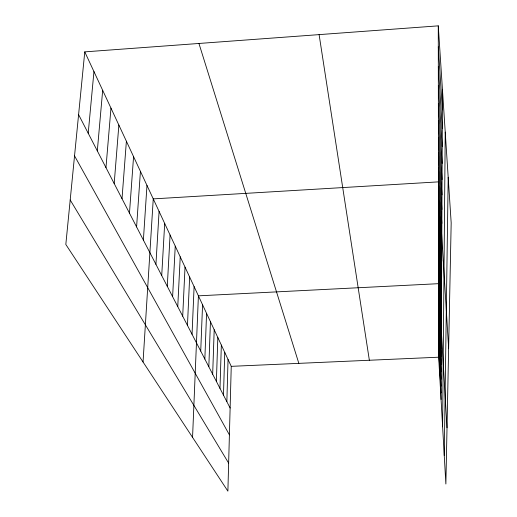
<?xml version="1.0" encoding="UTF-8"?>
<svg xmlns="http://www.w3.org/2000/svg" width="517" height="517" viewBox="0 0 517 517"><rect width="100%" height="100%" fill="white"/><g stroke="black" fill="none" stroke-linecap="round" stroke-linejoin="round"><path stroke-width="0.78" d="M441.066 399.505L442.474 89.932M442.617 426.777L445.234 132.1M444.252 455.503L448.194 177.273M84.769 51.868L231.248 366.34L227.887 491.15L65.821 244.463L84.769 51.868L438.274 25.85L451.179 222.892L445.874 484.009L438.662 357.202L438.274 25.85M223.48 395.137L224.746 352.387M226.853 401.67L228.049 359.47M219.99 388.39L221.341 345.078M216.39 381.417L217.825 337.536M212.674 374.218L214.2 329.743M208.829 366.773L210.445 321.69M204.848 359.069L206.567 313.367M200.732 351.095L202.561 304.752M192.557 437.376L198.405 295.84L438.578 283.678L447.018 427.766M192.046 334.279L194.108 286.605M187.458 325.4L189.649 277.041M182.701 316.184L185.028 267.115M177.758 306.62L180.233 256.82M172.62 296.674L175.25 246.124M167.282 286.334L170.074 235.009M161.718 275.567L164.69 223.454M155.927 264.349L159.087 211.421M143.047 362.01L153.252 198.89L438.455 181.868L448.633 348.316M143.39 240.075L146.977 185.422M136.591 226.918L140.424 171.353M129.476 213.14L133.567 156.632M122.018 198.696L126.387 141.219M114.192 183.541L118.865 125.069M105.966 167.618L110.968 108.124M97.312 150.874L102.676 90.32M88.207 133.231L93.952 71.592M231.248 366.34L438.662 357.202M70.196 199.976L228.643 463.116M74.538 155.863L229.399 434.849M78.59 114.625L230.123 408.003M198.942 43.467L298.839 363.361M319.105 34.62L369.358 360.252M438.3 46.892L442.384 109.824M438.326 66.842L442.3 128.649M438.345 85.777L442.216 146.492M438.364 103.775L442.138 163.43M438.384 120.9L442.067 179.528M438.403 137.225L441.996 194.851M438.422 152.786L441.932 209.443M438.442 167.657L441.867 223.363M438.474 195.077L441.751 249M438.487 207.737L441.699 260.827M438.5 219.899L441.647 272.162M438.513 231.577L441.596 283.045M438.526 242.803L441.55 293.494M438.539 253.601L441.505 303.544M438.552 264L441.46 313.212M438.565 274.023L441.415 322.518M438.584 293.003L441.337 340.128M438.597 301.999L441.298 348.464M438.603 310.691L441.259 356.517M438.616 319.092L441.227 364.291M438.623 327.216L441.195 371.807M438.636 335.074L441.156 379.071M438.642 342.687L441.124 386.102M438.655 350.054L441.098 392.914"/></g></svg>
